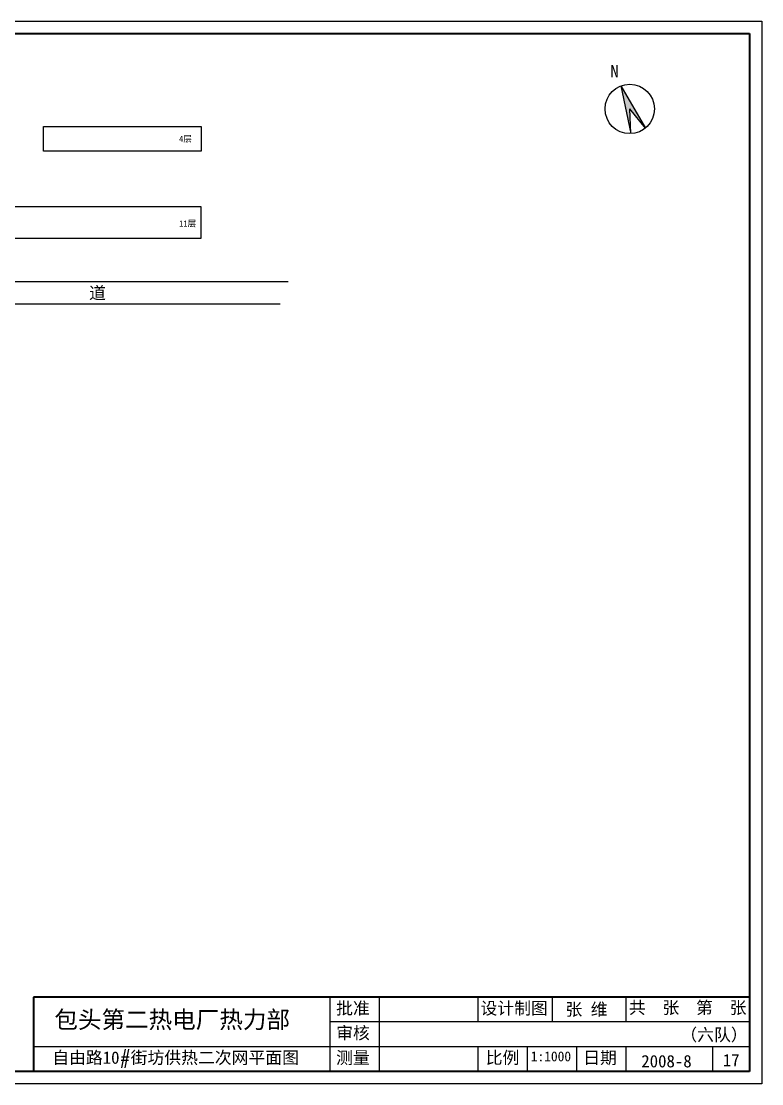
# Model space of a CAD drawing. Header units: millimetres. Extents: x 710 to 1314, y 285 to 715.
# Drawn here: x 1014.2 to 1314.2, y 285.3 to 715.3 of the extents above; entities that cross this region are included whole.
import ezdxf

# ---------------------------------------------------------------- set-up
doc = ezdxf.new("R2010")
doc.units = ezdxf.units.MM
doc.layers.add('标注', color=7, linetype='Continuous', lineweight=18)
doc.layers.add('边线', color=1, linetype='Continuous')

msp = doc.modelspace()

# ---------------------------------------------------------------- hatches: boundary and pattern name
msp.add_hatch(color=256).paths.add_polyline_path([(1257.12, 689.2), (1261.19, 669.88), (1260.71, 679.87), (1267.05, 672.14)])

# ---------------------------------------------------------------- linework, layer by layer
at = {"lineweight": 40}
for p, q in [((715.18, 710.35), (1309.18, 710.35)), ((1309.18, 710.35), (1309.18, 290.35)), ((1309.18, 320.35), (1019.18, 320.35)), ((1019.18, 320.35), (1019.18, 290.35)), ((1309.18, 290.35), (715.18, 290.35))]:
    msp.add_line(p, q, dxfattribs=at)
for p, q in [((1257.12, 689.2), (1261.19, 669.88)), ((1257.12, 689.2), (1267.05, 672.14)), ((1261.19, 669.88), (1260.71, 679.87)), ((1267.05, 672.14), (1260.71, 679.87)), ((1023.19, 672.73), (1087.1, 672.73)), ((1023.19, 662.73), (1023.19, 672.73)), ((1087.1, 672.73), (1087.1, 662.73)), ((1087.1, 662.73), (1023.19, 662.73)), ((956.96, 640.4), (1086.96, 640.4)), ((1086.96, 640.4), (1086.96, 627.4)), ((1086.96, 627.4), (956.96, 627.4)), ((863.69, 610.05), (1122.41, 610.05)), ((863.69, 601.05), (1119.14, 601.05)), ((1139.18, 320.35), (1139.18, 290.35)), ((1159.18, 320.35), (1159.18, 290.35)), ((1199.18, 320.35), (1199.18, 310.35)), ((1229.22, 320.35), (1229.22, 310.35)), ((1259.18, 320.35), (1259.18, 310.35)), ((1309.18, 310.35), (1139.18, 310.35)), ((1309.18, 300.35), (1019.18, 300.35)), ((1199.18, 300.35), (1199.18, 290.35)), ((1219.18, 300.35), (1219.18, 290.35)), ((1239.18, 300.35), (1239.18, 290.35)), ((1259.18, 300.35), (1259.18, 290.35)), ((1294.18, 300.35), (1294.18, 290.35))]:
    msp.add_line(p, q)
msp.add_circle((1260.71, 679.87), 10)
at = {"layer": '边线'}
for p, q in [((710.18, 715.35), (1314.18, 715.35)), ((1314.18, 715.35), (1314.18, 285.35)), ((1314.18, 285.35), (710.18, 285.35))]:
    msp.add_line(p, q, dxfattribs=at)

# ---------------------------------------------------------------- texts
at = {"attachment_point": 1}
for s, insert, char_height, width in [('N', (1252.86, 697.61), 5, 13.437), ('{\\fFangSong_GB2312|b0|i0|c134|p49;批准}', (1141.77, 318.41), 5, 88.5221), ('{\\fFangSong_GB2312|b0|i0|c134|p49;设计制图}', (1200.24, 318.41), 5, 88.5221), ('{\\fFangSong_GB2312|b0|i0|c134|p49;共  张  第  张}', (1260.32, 318.68), 5, 88.5221), ('{\\fSimHei|b0|i0|c134|p2;包头第二热电厂热力部}', (1027.63, 314.81), 7, 133.3392), ('{\\fFangSong_GB2312|b0|i0|c134|p49;审核}', (1141.77, 308.41), 5, 88.5221), ('{\\fSimSun|b0|i0|c134|p54;自由路}10{\\Ftxt.shx|c1;#\\fSimSun|b0|i0|c134|p6;街坊\\fSimSun|b0|i0|c134|p54;供热二次网平面图}', (1026.77, 298.43), 5, 146.3441), ('{\\fFangSong_GB2312|b0|i0|c134|p49;测量}', (1141.77, 298.41), 5, 88.5221), ('{\\fFangSong_GB2312|b0|i0|c134|p49;比例}', (1202.36, 298.41), 5, 88.5221), ('{\\fFangSong_GB2312|b0|i0|c134|p49;日期}', (1241.85, 298.41), 5, 88.5221)]:
    msp.add_mtext(s, dxfattribs=dict(at, insert=insert, char_height=char_height, width=width))
at = {"layer": '标注', "attachment_point": 1}
for s, insert, char_height, width in [('4{\\fSimSun|b0|i0|c134|p54;层}', (1078.19, 669.04), 2.5, 16.8182), ('11{\\fSimSun|b0|i0|c134|p54;层}', (1078.19, 634.75), 2.5, 16.8182), ('{\\fSimSun|b0|i0|c134|p54;道}', (1041.7, 607.91), 5, 114.2237), ('{\\fKaiTi_GB2312|b0|i0|c134|p49;张 维}', (1234.67, 317.96), 5, 30.3874), ('{\\fKaiTi_GB2312|b0|i0|c134|p49;（六队）}', (1281.2, 307.7), 5, 30.3874), ('{\\H0.8x;1:1000}', (1220.62, 298.42), 5, 42.6517), ('2008-8', (1265.39, 296.98), 5, 42.6517), ('17', (1298.41, 297.36), 5, 42.6517)]:
    msp.add_mtext(s, dxfattribs=dict(at, insert=insert, char_height=char_height, width=width))

doc.saveas('drawing.dxf')
